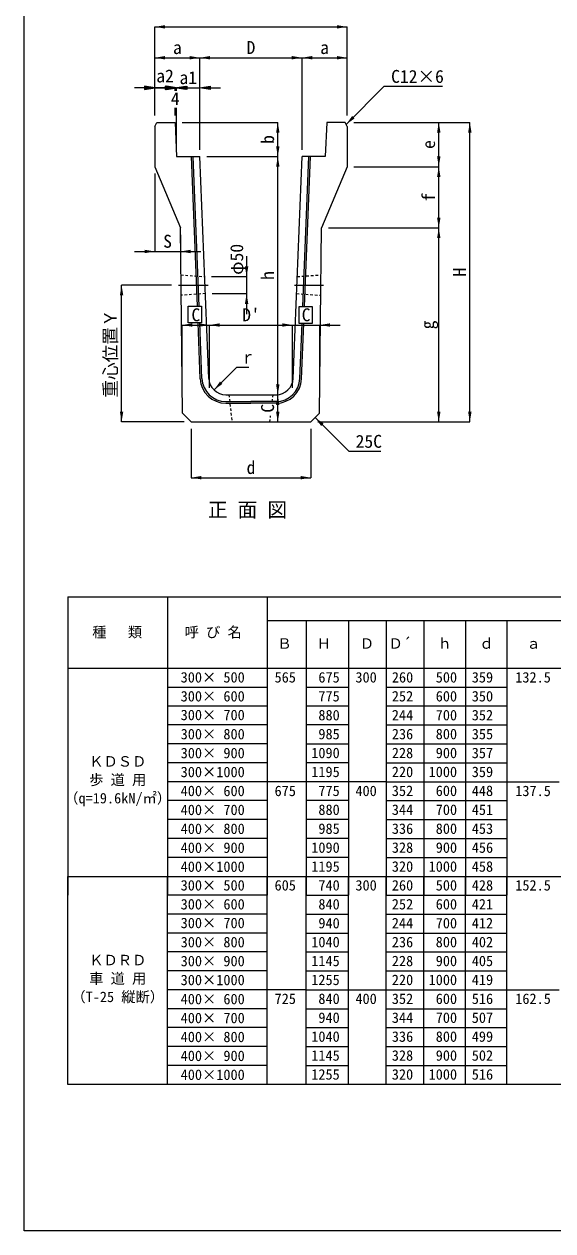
# Model space of a CAD drawing. Units: millimetres, scale not verified. Extents: x 5686 to 14669, y 382 to 6222.
# Drawn here: x 5686 to 7240, y 382 to 3928 of the extents above; entities that cross this region are included whole.
import ezdxf
from ezdxf.enums import TextEntityAlignment as Align

# ---------------------------------------------------------------- set-up
doc = ezdxf.new("R2010")
doc.units = ezdxf.units.MM
doc.header["$LTSCALE"] = 10
doc.linetypes.add('USER1', pattern=[1.35, 0.75, -0.6])
doc.linetypes.add('USER2', pattern=[28.575, 19.05, -3.175, 3.175, -3.175])
for name, color, linetype, lineweight in [('0_2', 7, 'Continuous', 20), ('_0-0_', 7, 'Continuous', 20), ('寸法線', 7, 'Continuous', 9), ('本体', 2, 'Continuous', 9), ('枠', 5, 'Continuous', 5), ('補助線', 8, 'Continuous', 13)]:
    doc.layers.add(name, color=color, linetype=linetype, lineweight=lineweight)
doc.styles.add('ＭＳ ゴシック', font='')
doc.styles.get('ＭＳ ゴシック').set_extended_font_data('MS Gothic')

# ---------------------------------------------------------------- blocks, each defined once
blk = doc.blocks.new('filled_arrow')
at = {"color": 0, "linetype": 'Continuous', "lineweight": -2}
blk.add_solid([(7.5, 1.25), (0, 0), (7.5, -1.25)], dxfattribs=at)

msp = doc.modelspace()

# ---------------------------------------------------------------- hatches: boundary and pattern name
at = {"layer": '寸法線'}
for points in [[(6040.18, 3745.78), (6040.18, 3735.78), (6070.18, 3740.78)], [(6100.17, 3745.78), (6100.17, 3735.78), (6130.17, 3740.78)], [(6104.18, 3745.78), (6104.18, 3735.78), (6134.18, 3740.78)], [(6160.17, 3745.78), (6160.17, 3735.78), (6130.17, 3740.78)], [(6164.18, 3745.78), (6164.18, 3735.78), (6134.18, 3740.78)], [(6232.68, 3745.78), (6232.68, 3735.78), (6202.68, 3740.78)]]:
    msp.add_hatch(color=256, dxfattribs=at).paths.add_polyline_path(points)

# ---------------------------------------------------------------- linework, layer by layer
at = {"layer": '0_2', "lineweight": 9}
msp.add_lwpolyline([(6632.18, 3633.08), (6744.46, 3745.36), (6915.52, 3745.36)], dxfattribs=at)
at = {"layer": '_0-0_', "color": 3}
for p, q in [((5814.95, 2245.23), (5814.95, 1368.05)), ((5814.95, 2245.23), (9417.43, 2245.23)), ((6107.59, 2245.23), (6107.59, 1368.05)), ((6400.42, 2245.23), (6400.42, 1368.05)), ((6400.42, 2175.36), (9251.22, 2175.36)), ((6515.14, 2175.36), (6515.14, 1368.05)), ((6639.02, 2175.36), (6639.02, 1368.05)), ((6750.06, 2175.36), (6750.06, 1368.05)), ((6860.71, 2175.36), (6860.71, 1368.05)), ((6982.6, 2175.36), (6982.6, 1368.05)), ((7104.49, 2175.36), (7104.49, 1368.05)), ((5814.95, 2035.61), (9417.43, 2035.61)), ((6107.59, 1979.98), (6400.42, 1979.98)), ((6515.14, 1979.98), (6639.02, 1979.98)), ((6750.06, 1979.98), (7104.49, 1979.98)), ((6107.59, 1924.35), (6400.42, 1924.35)), ((6515.14, 1924.35), (6639.02, 1924.35)), ((6750.06, 1924.35), (7104.49, 1924.35)), ((6400.42, 1868.72), (6107.59, 1868.72)), ((6639.02, 1868.72), (6515.14, 1868.72)), ((6750.06, 1868.72), (7104.49, 1868.72)), ((6400.42, 1813.09), (6107.59, 1813.09)), ((6515.14, 1813.09), (6639.02, 1813.09)), ((6750.06, 1813.09), (7104.49, 1813.09)), ((6400.42, 1757.46), (6107.59, 1757.45)), ((6639.02, 1757.46), (6515.14, 1757.46)), ((6750.06, 1757.47), (7104.49, 1757.47)), ((6515.14, 1701.82), (6107.59, 1701.82)), ((6750.06, 1701.83), (6515.14, 1701.83)), ((6750.06, 1701.83), (7257.89, 1701.83)), ((6400.42, 1646.2), (6107.59, 1646.19)), ((6639.02, 1646.2), (6515.14, 1646.2)), ((6750.06, 1646.2), (7104.49, 1646.21)), ((6400.42, 1590.57), (6107.59, 1590.56)), ((6639.03, 1590.57), (6515.14, 1590.57)), ((6750.06, 1590.57), (7104.49, 1590.58)), ((6400.42, 1534.93), (6107.59, 1534.93)), ((6639.03, 1534.94), (6515.14, 1534.94)), ((6750.06, 1534.94), (7104.49, 1534.95)), ((6400.42, 1479.3), (6107.59, 1479.3)), ((6639.03, 1479.31), (6515.14, 1479.3)), ((6750.06, 1479.31), (7104.49, 1479.32)), ((5814.94, 812.33), (5814.94, 1423.62)), ((5814.94, 1423.62), (9417.43, 1423.62)), ((6107.58, 812.33), (6107.58, 1423.62)), ((6400.41, 812.33), (6400.41, 1423.62)), ((6515.13, 812.33), (6515.13, 1423.62)), ((6639.02, 812.33), (6639.02, 1423.62)), ((6750.05, 812.33), (6750.05, 1423.62)), ((6860.7, 812.33), (6860.7, 1423.62)), ((6982.59, 812.33), (6982.59, 1423.62)), ((7104.48, 812.33), (7104.48, 1423.62)), ((6400.41, 1368.05), (6107.58, 1368.05)), ((6515.13, 1368.05), (6639.02, 1368.05)), ((6750.05, 1368.05), (7104.48, 1368.05)), ((6400.41, 1312.48), (6107.58, 1312.48)), ((6515.13, 1312.48), (6639.02, 1312.48)), ((6750.05, 1312.48), (7104.48, 1312.48)), ((6400.41, 1256.91), (6107.58, 1256.91)), ((6515.13, 1256.91), (6639.02, 1256.91)), ((6750.05, 1256.91), (7104.48, 1256.91)), ((6400.41, 1201.33), (6107.58, 1201.33)), ((6515.13, 1201.33), (6639.02, 1201.33)), ((6750.05, 1201.33), (7104.48, 1201.33)), ((6400.41, 1145.76), (6107.58, 1145.76)), ((6515.13, 1145.76), (6639.02, 1145.76)), ((6750.05, 1145.76), (7104.48, 1145.76)), ((6515.13, 1090.19), (6107.58, 1090.19)), ((6515.13, 1090.19), (6750.05, 1090.19)), ((6750.05, 1090.19), (7257.89, 1090.19)), ((6400.41, 1034.62), (6107.58, 1034.62)), ((6515.13, 1034.62), (6639.02, 1034.62)), ((6750.05, 1034.62), (7104.48, 1034.62)), ((6400.41, 979.04), (6107.58, 979.04)), ((6515.13, 979.04), (6639.02, 979.04)), ((6750.05, 979.04), (7104.48, 979.04)), ((6400.41, 923.47), (6107.58, 923.47)), ((6515.13, 923.47), (6639.02, 923.47)), ((6750.05, 923.47), (7104.48, 923.47)), ((6400.41, 867.9), (6107.58, 867.9)), ((6515.13, 867.9), (6639.02, 867.9)), ((6750.05, 867.9), (7104.48, 867.9)), ((9417.43, 812.33), (5814.94, 812.33))]:
    msp.add_line(p, q, dxfattribs=at)
at = {"layer": '寸法線'}
for p, q in [((6070.18, 3920.02), (6635.18, 3920.02)), ((6070.18, 3659.08), (6070.18, 3920.02)), ((6635.18, 3659.08), (6635.18, 3920.02)), ((6070.18, 3829.28), (6202.68, 3829.28)), ((6070.18, 3659.08), (6070.18, 3829.28)), ((6202.68, 3559.08), (6202.68, 3829.28)), ((6202.68, 3829.28), (6502.68, 3829.28)), ((6202.68, 3559.08), (6202.68, 3829.28)), ((6502.68, 3559.08), (6502.68, 3829.28)), ((6502.68, 3829.28), (6635.18, 3829.28)), ((6502.68, 3559.08), (6502.68, 3829.28)), ((6635.18, 3659.08), (6635.18, 3829.28)), ((6040.18, 3740.78), (6010.18, 3740.78)), ((6100.17, 3740.78), (6070.17, 3740.78)), ((6070.18, 3659.08), (6070.18, 3740.78)), ((6070.18, 3740.78), (6130.17, 3740.78)), ((6104.18, 3740.78), (6074.18, 3740.78)), ((6130.17, 3731.84), (6130.17, 3740.78)), ((6130.17, 3731.84), (6130.17, 3740.78)), ((6130.17, 3740.78), (6134.18, 3740.78)), ((6134.18, 3731.84), (6134.18, 3740.78)), ((6134.18, 3740.78), (6202.68, 3740.78)), ((6160.17, 3740.78), (6190.17, 3740.78)), ((6164.18, 3740.78), (6194.18, 3740.78)), ((6202.68, 3559.08), (6202.68, 3740.78)), ((6232.68, 3740.78), (6262.68, 3740.78)), ((6130.17, 3659.08), (6130.17, 3681.9)), ((6130.17, 3659.08), (6130.17, 3681.9)), ((6134.18, 3559.08), (6134.18, 3681.9)), ((6134.18, 3559.08), (6134.18, 3681.9)), ((6150.17, 3639.08), (6431.49, 3639.08)), ((6431.49, 3539.08), (6431.49, 3639.08)), ((6655.18, 3639.08), (6904.53, 3639.08)), ((6655.18, 3639.08), (6995.8, 3639.08)), ((6904.53, 3509.08), (6904.53, 3639.08)), ((6995.8, 2759.08), (6995.8, 3639.08)), ((6222.68, 3539.08), (6431.49, 3539.08)), ((6222.68, 3539.08), (6431.49, 3539.08)), ((6431.49, 2839.08), (6431.49, 3539.08)), ((6070.18, 3489.08), (6070.18, 3259.93)), ((6655.18, 3509.08), (6904.53, 3509.08)), ((6655.18, 3509.08), (6904.53, 3509.08)), ((6904.53, 3329.09), (6904.53, 3509.08)), ((6145.18, 3309.09), (6145.18, 3259.93)), ((6580.18, 3329.09), (6904.53, 3329.09)), ((6580.18, 3329.09), (6904.53, 3329.09)), ((6904.53, 2759.08), (6904.53, 3329.09)), ((6010.18, 3259.93), (6205.18, 3259.93)), ((6339.91, 3246.08), (6339.91, 3076.08)), ((5972.49, 2759.08), (5972.49, 3161.06)), ((6119.52, 3161.06), (5972.49, 3161.06)), ((6236.8, 3186.08), (6339.91, 3186.08)), ((6238.8, 3136.08), (6339.91, 3136.08)), ((6150.68, 3043.8), (6230.68, 3043.8)), ((6150.68, 2859.08), (6150.68, 3043.8)), ((6230.68, 2859.08), (6230.68, 3043.8)), ((6230.68, 3043.8), (6474.68, 3043.8)), ((6230.68, 2859.08), (6230.68, 3043.8)), ((6414.68, 3043.8), (6614.68, 3043.8)), ((6474.68, 2859.08), (6474.68, 3043.8)), ((6474.68, 2859.08), (6474.68, 3043.8)), ((6554.68, 2859.08), (6554.68, 3043.8)), ((6368.59, 2839.08), (6431.49, 2839.08)), ((6372.68, 2839.08), (6431.49, 2839.08)), ((6431.49, 2759.08), (6431.49, 2839.08)), ((6156.68, 2759.08), (5972.49, 2759.08)), ((6176.68, 2739.08), (6176.68, 2595.13)), ((6372.68, 2759.08), (6431.49, 2759.08)), ((6528.68, 2739.08), (6528.68, 2595.13)), ((6548.68, 2759.08), (6904.53, 2759.08)), ((6548.68, 2759.08), (6995.8, 2759.08)), ((6176.68, 2595.13), (6528.68, 2595.13))]:
    msp.add_line(p, q, dxfattribs=at)
at = {"layer": '寸法線', "linetype": 'USER2'}
for p, q in [((6139.52, 3161.06), (6226.5, 3161)), ((6480.95, 3161), (6566.22, 3161.06))]:
    msp.add_line(p, q, dxfattribs=at)
at = {"layer": '寸法線', "lineweight": 13}
for points in [[(6040.18, 3745.78), (6040.18, 3735.78), (6070.18, 3740.78)], [(6100.17, 3745.78), (6100.17, 3735.78), (6130.17, 3740.78)], [(6104.18, 3745.78), (6104.18, 3735.78), (6134.18, 3740.78)], [(6160.17, 3745.78), (6160.17, 3735.78), (6130.17, 3740.78)], [(6164.18, 3745.78), (6164.18, 3735.78), (6134.18, 3740.78)], [(6232.68, 3745.78), (6232.68, 3735.78), (6202.68, 3740.78)]]:
    msp.add_lwpolyline(points, close=True, dxfattribs=at)
at = {"layer": '寸法線'}
for points in [[(6244.08, 2853.03), (6311.03, 2919.98), (6346.05, 2919.98)], [(6541.37, 2771.77), (6640.18, 2672.97), (6734.08, 2672.97)]]:
    msp.add_lwpolyline(points, dxfattribs=at)
at = {"layer": '本体', "lineweight": 20}
for p, q in [((6070.18, 3627.08), (6076.18, 3639.08)), ((6070.18, 3627.08), (6070.18, 3509.08)), ((6076.18, 3639.08), (6130.17, 3639.08)), ((6130.17, 3639.08), (6134.18, 3539.08)), ((6575.18, 3639.08), (6571.18, 3539.08)), ((6629.18, 3639.08), (6575.18, 3639.08)), ((6635.18, 3627.08), (6629.18, 3639.08)), ((6635.18, 3627.08), (6635.18, 3509.08)), ((6134.18, 3539.08), (6202.68, 3539.08)), ((6228.76, 2887.08), (6202.68, 3539.08)), ((6476.6, 2887.08), (6502.68, 3539.08)), ((6571.18, 3539.08), (6502.68, 3539.08)), ((6070.18, 3509.08), (6145.18, 3329.09)), ((6635.18, 3509.08), (6560.18, 3329.09)), ((6151.29, 2784.47), (6145.18, 3329.09)), ((6554.06, 2784.47), (6560.18, 3329.09)), ((6278.72, 2839.08), (6426.64, 2839.08)), ((6176.68, 2759.08), (6151.29, 2784.47)), ((6528.68, 2759.08), (6554.06, 2784.47)), ((6176.68, 2759.08), (6528.68, 2759.08))]:
    msp.add_line(p, q, dxfattribs=at)
at = {"layer": '本体', "color": 4, "lineweight": 5}
for p, q in [((6195.25, 3099.31), (6177.66, 3539.08)), ((6200.25, 3099.31), (6182.66, 3539.08)), ((6505.07, 3098.41), (6522.7, 3539.08)), ((6510.07, 3098.41), (6527.7, 3539.08)), ((6203.78, 2886.08), (6197.21, 3050.26)), ((6208.77, 2886.28), (6202.21, 3050.26)), ((6496.58, 2886.28), (6503.05, 3047.93)), ((6501.58, 2886.08), (6508.05, 3047.93)), ((6278.72, 2819.08), (6352.68, 2819.08)), ((6278.72, 2814.08), (6352.68, 2814.08)), ((6426.64, 2819.08), (6352.68, 2819.08)), ((6426.64, 2814.08), (6352.68, 2814.08))]:
    msp.add_line(p, q, dxfattribs=at)
at = {"layer": '本体', "linetype": 'USER1'}
for p, q in [((6146.72, 3191.08), (6216.8, 3186.08)), ((6488.56, 3186.08), (6558.63, 3191.08)), ((6218.8, 3136.08), (6147.4, 3131.08)), ((6486.56, 3136.08), (6557.95, 3131.08)), ((6287.68, 2839.08), (6297.09, 2759.08)), ((6415.22, 2818.19), (6417.68, 2839.08)), ((6408.27, 2759.08), (6410.38, 2777.07))]:
    msp.add_line(p, q, dxfattribs=at)
at = {"layer": '本体', "color": 4, "lineweight": 5}
for centre, radius, start, end in [((6278.72, 2889.08), 75, 182.2907, 270), ((6278.72, 2889.08), 70, 182.2907, 270), ((6426.64, 2889.08), 70, 270, 357.7093), ((6426.64, 2889.08), 75, 270, 357.7093)]:
    msp.add_arc(centre, radius, start, end, dxfattribs=at)
at = {"layer": '本体', "lineweight": 20}
for centre, start, end in [((6278.72, 2889.08), 182.29072, 270), ((6426.64, 2889.08), 270, 357.70928)]:
    msp.add_arc(centre, 50, start, end, dxfattribs=at)
at = {"layer": '枠', "lineweight": 20}
for p, q in [((5686.19, 381.83), (5686.19, 5981.82)), ((9546.19, 381.83), (5686.19, 381.83))]:
    msp.add_line(p, q, dxfattribs=at)
at = {"layer": '補助線'}
for points in [[(6167.91, 3099.31), (6207.69, 3099.31), (6207.69, 3050.26), (6167.91, 3050.26)], [(6494.2, 3098.41), (6532.65, 3098.41), (6532.65, 3047.93), (6494.2, 3047.93)]]:
    msp.add_lwpolyline(points, close=True, dxfattribs=at)

# ---------------------------------------------------------------- block references
at = {"layer": '0_2', "lineweight": 9, "xscale": 4, "yscale": 4, "rotation": 45}
msp.add_blockref('filled_arrow', (6632.18, 3633.08), dxfattribs=at)
at = {"layer": '寸法線', "xscale": 4, "yscale": 4}
for p in [(6070.18, 3920.02), (6070.18, 3829.28), (6202.68, 3829.28), (6502.68, 3829.28), (6145.18, 3259.93), (6150.68, 3043.8), (6230.68, 3043.8), (6554.68, 3043.8), (6176.68, 2595.13)]:
    msp.add_blockref('filled_arrow', p, dxfattribs=at)
for p, rotation in [((6635.18, 3920.02), 180), ((6202.68, 3829.28), 180), ((6502.68, 3829.28), 180), ((6635.18, 3829.28), 180), ((6431.49, 3639.08), 270), ((6904.53, 3639.08), 270), ((6995.8, 3639.08), 270), ((6431.49, 3539.08), 90), ((6431.49, 3539.08), 270), ((6904.53, 3509.08), 90), ((6904.53, 3509.08), 270), ((6904.53, 3329.09), 90), ((6904.53, 3329.09), 270), ((6070.18, 3259.93), 180), ((6339.91, 3186.08), 90), ((5972.49, 3161.06), 270), ((6339.91, 3136.08), 270), ((6230.68, 3043.8), 180), ((6474.68, 3043.8), 180), ((6474.68, 3043.8), 180), ((6244.08, 2853.03), 45), ((6431.49, 2839.08), 90), ((6431.49, 2839.08), 270), ((5972.49, 2759.08), 90), ((6431.49, 2759.08), 90), ((6541.37, 2771.77), 315), ((6904.53, 2759.08), 90), ((6995.8, 2759.08), 90), ((6528.68, 2595.13), 180)]:
    msp.add_blockref('filled_arrow', p, dxfattribs=dict(at, rotation=rotation))

# ---------------------------------------------------------------- texts
at = {"layer": '0_2', "style": 'ＭＳ ゴシック'}
for s, height, p in [('C12×6', 37.98, (6764.46, 3793.36)), ('ＫＤＳＤ', 30.76, (5877.35, 1776.81)), ('歩 道 用', 30.76, (5877.35, 1722.81)), ('（q=19.6kN/㎡）', 30.76, (5803.92, 1668.81)), ('ＫＤＲＤ', 30.76, (5877.35, 1192.95)), ('車 道 用', 30.76, (5877.35, 1138.95)), ('（T-25 縦断）', 30.76, (5824.9, 1084.95))]:
    msp.add_text(s, height=height, dxfattribs=at).set_placement(p, align=Align.TOP_LEFT)
at = {"layer": '_0-0_', "style": 'ＭＳ ゴシック'}
for s, height, p in [('正 面 図', 42.72, (6225.94, 2466.77)), ('種 \u3000類', 30.76, (5886.12, 2116.71)), ('呼 び 名', 30.76, (6157.91, 2116.71)), ('Ｄ´', 30.76, (6756.8, 2083.28)), ('Ｂ', 30.76, (6430.32, 2083.28)), ('Ｈ', 30.76, (6545.94, 2083.28)), ('Ｄ', 30.76, (6672.49, 2083.28)), ('ｈ', 30.76, (6900.82, 2083.28)), ('ｄ', 30.76, (7023.84, 2083.28)), ('ａ', 30.76, (7161.63, 2083.28)), ('300× 500', 30.76, (6146.11, 1984)), ('565', 30.76, (6422.04, 1984)), (' 675', 30.76, (6529.82, 1984)), ('300', 30.76, (6659.59, 1984)), ('260', 30.76, (6766.59, 1984)), (' 500', 30.76, (6874.63, 1984)), ('359', 30.76, (7001.43, 1984)), ('132.5', 30.76, (7129.22, 1984)), ('300× 600', 30.76, (6146.11, 1928.37)), (' 775', 30.76, (6529.82, 1928.43)), ('252', 30.76, (6766.59, 1928.43)), (' 600', 30.76, (6874.63, 1928.43)), ('350', 30.76, (7001.43, 1928.43)), ('300× 700', 30.76, (6146.11, 1873.36)), (' 880', 30.76, (6529.82, 1872.86)), ('244', 30.76, (6766.59, 1872.86)), ('352', 30.76, (7001.43, 1872.86)), ('300× 800', 30.76, (6146.11, 1817.09)), (' 985', 30.76, (6529.82, 1817.29)), ('236', 30.76, (6766.59, 1817.29)), (' 800', 30.76, (6874.63, 1817.29)), ('355', 30.76, (7001.43, 1817.29)), ('300× 900', 30.76, (6146.11, 1761.45)), ('1090', 30.76, (6529.82, 1761.72)), ('228', 30.76, (6766.59, 1761.72)), ('357', 30.76, (7001.43, 1761.72)), ('300×1000', 30.76, (6146.11, 1705.81)), ('1195', 30.76, (6529.82, 1706.14)), ('220', 30.76, (6766.59, 1706.14)), ('359', 30.76, (7001.43, 1706.14)), ('400× 600', 30.76, (6146.11, 1650.18)), ('675', 30.76, (6422.04, 1650.22)), (' 775', 30.76, (6529.82, 1650.51)), ('400', 30.76, (6659.59, 1650.23)), ('352', 30.76, (6766.59, 1650.51)), ('448', 30.76, (7001.43, 1650.51)), ('137.5', 30.76, (7129.22, 1650.23)), ('400× 700', 30.76, (6146.11, 1594.55)), (' 880', 30.76, (6529.82, 1594.88)), ('344', 30.76, (6766.59, 1594.88)), ('451', 30.76, (7001.43, 1594.88)), ('400× 800', 30.76, (6146.11, 1538.91)), (' 985', 30.76, (6529.83, 1539.25)), ('336', 30.76, (6766.59, 1539.25)), ('453', 30.76, (7001.44, 1539.25)), ('400× 900', 30.76, (6146.11, 1483.28)), ('1090', 30.76, (6529.83, 1483.62)), ('328', 30.76, (6766.59, 1483.62)), ('456', 30.76, (7001.44, 1483.62)), ('400×1000', 30.76, (6146.11, 1427.65)), ('1195', 30.76, (6529.83, 1427.99)), ('320', 30.76, (6766.59, 1427.99)), ('458', 30.76, (7001.44, 1427.99)), ('300× 500', 30.76, (6146.1, 1372.77)), ('605', 30.76, (6422.04, 1372.77)), (' 740', 30.76, (6529.81, 1372.77)), ('300', 30.76, (6659.58, 1372.77)), ('260', 30.76, (6766.58, 1372.77)), (' 500', 30.76, (6874.62, 1372.77)), ('428', 30.76, (7001.43, 1372.77)), ('152.5', 30.76, (7129.21, 1372.77)), ('300× 600', 30.76, (6146.1, 1317.13)), (' 840', 30.76, (6529.81, 1317.2)), ('252', 30.76, (6766.58, 1317.2)), (' 600', 30.76, (6874.62, 1317.2)), ('421', 30.76, (7001.43, 1317.2)), ('300× 700', 30.76, (6146.1, 1262.12)), (' 940', 30.76, (6529.81, 1261.63)), ('244', 30.76, (6766.58, 1261.63)), ('412', 30.76, (7001.43, 1261.63)), ('300× 800', 30.76, (6146.1, 1205.85)), ('1040', 30.76, (6529.81, 1206.05)), ('236', 30.76, (6766.58, 1206.05)), (' 800', 30.76, (6874.62, 1206.05)), ('402', 30.76, (7001.43, 1206.05)), ('300× 900', 30.76, (6146.1, 1150.22)), ('1145', 30.76, (6529.81, 1150.48)), ('228', 30.76, (6766.58, 1150.48)), (' 900', 30.76, (6874.62, 1150.48)), ('405', 30.76, (7001.43, 1150.48)), ('300×1000', 30.76, (6146.1, 1094.58)), ('1255', 30.76, (6529.81, 1094.91)), ('1000', 30.76, (6874.62, 1094.91)), ('419', 30.76, (7001.43, 1094.91)), ('400× 600', 30.76, (6146.1, 1038.54)), ('725', 30.76, (6422.04, 1039.34)), (' 840', 30.76, (6529.81, 1039.34)), ('400', 30.76, (6659.58, 1039.34)), (' 600', 30.76, (6874.62, 1039.34)), ('516', 30.76, (7001.43, 1039.34)), ('162.5', 30.76, (7129.21, 1039.34)), ('400× 700', 30.76, (6146.1, 982.91)), (' 940', 30.76, (6529.81, 983.77)), (' 700', 30.76, (6874.62, 983.77)), ('507', 30.76, (7001.43, 983.77)), ('400× 800', 30.76, (6146.11, 927.28)), ('1040', 30.76, (6529.81, 928.2)), (' 800', 30.76, (6874.62, 928.2)), ('499', 30.76, (7001.43, 928.2)), ('400× 900', 30.76, (6146.11, 871.71)), ('1145', 30.76, (6529.81, 872.62)), (' 900', 30.76, (6874.62, 872.62)), ('502', 30.76, (7001.43, 872.62)), ('400×1000', 30.76, (6146.11, 816.14)), ('1255', 30.76, (6529.81, 817.05)), ('1000', 30.76, (6874.62, 817.05)), ('516', 30.76, (7001.43, 817.05))]:
    msp.add_text(s, height=height, dxfattribs=at).set_placement(p, align=Align.BOTTOM_LEFT)
for s, p in [(' 700', (6874.63, 1872.86)), (' 900', (6874.63, 1761.72)), ('1000', (6874.63, 1706.14)), (' 600', (6874.63, 1650.51)), (' 700', (6874.63, 1594.88)), (' 800', (6874.63, 1539.25)), (' 900', (6874.64, 1483.62)), ('1000', (6874.64, 1427.99)), (' 700', (6874.62, 1261.63)), ('220', (6766.58, 1094.91)), ('352', (6766.58, 1039.34)), ('344', (6766.58, 983.77)), ('336', (6766.58, 928.2)), ('328', (6766.58, 872.62)), ('320', (6766.58, 817.05))]:
    msp.add_text(s, height=30.76, rotation=359.999, dxfattribs=at).set_placement(p, align=Align.BOTTOM_LEFT)
at = {"layer": '寸法線', "style": 'ＭＳ ゴシック'}
for s, p in [('a', (6136.43, 3859.28)), ('D', (6352.68, 3859.28)), ('a', (6568.93, 3859.28)), ('a2', (6100.18, 3775.78)), ('a1', (6168.43, 3770.78)), ('4', (6130.17, 3708.99)), ('S', (6107.68, 3289.93)), ('C', (6190.68, 3073.8)), ("D'", (6352.68, 3073.8)), ('C', (6514.68, 3073.8)), ('d', (6352.68, 2625.13))]:
    msp.add_text(s, height=37.98, dxfattribs=at).set_placement(p, align=Align.MIDDLE_CENTER)
for s, p in [('b', (6401.49, 3589.08)), ('e', (6874.53, 3574.08)), ('f', (6874.53, 3419.08)), ('φ50', (6310.81, 3236.76)), ('h', (6401.49, 3189.08)), ('H', (6965.8, 3199.08)), ('重心位置Ｙ', (5939.54, 2960.07)), ('g', (6871.28, 3044.08)), ('C', (6401.49, 2799.08))]:
    msp.add_text(s, height=37.98, rotation=90, dxfattribs=at).set_placement(p, align=Align.MIDDLE_CENTER)
for s, p in [('r', (6331.03, 2967.98)), ('25C', (6660.18, 2720.97))]:
    msp.add_text(s, height=37.98, dxfattribs=at).set_placement(p, align=Align.TOP_LEFT)

doc.saveas('drawing.dxf')
